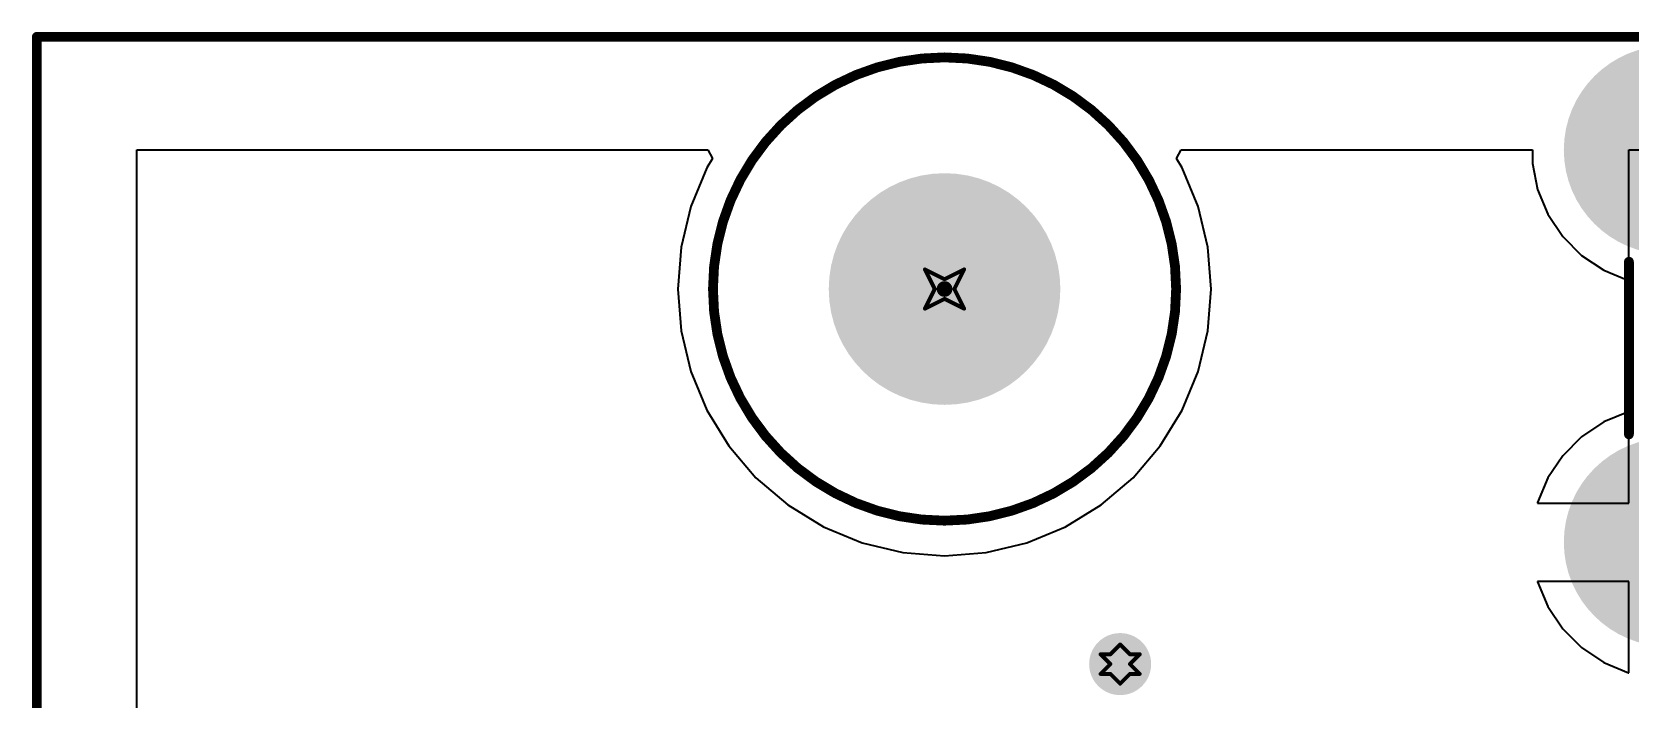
# Model space of a CAD drawing. Header units: inches. Extents: x 0 to 12.7, y -0.1 to 3.5.
# Drawn here: x -0.002 to 0.812, y 1.617 to 1.957 of the extents above; entities that cross this region are included whole.
import ezdxf

# ---------------------------------------------------------------- set-up
doc = ezdxf.new("R2010")
doc.units = ezdxf.units.IN
doc.header["$MEASUREMENT"] = 0
for name, color, linetype in [('Board Outline', 216, 'Continuous'), ('Bottom Layer', 5, 'Continuous'), ('Bottom Overlay', 54, 'Continuous'), ('Bottom Solder', 6, 'Continuous'), ('Drill Drawing', 1, 'Continuous'), ('Keep-Out Layer', 6, 'Continuous'), ('Multi-Layer', 9, 'Continuous'), ('Pad Holes', 156, 'Continuous'), ('Top Layer', 1, 'Continuous'), ('Top Solder', 216, 'Continuous'), ('Via Holes', 16, 'Continuous')]:
    doc.layers.add(name, color=color, linetype=linetype)
doc.styles.add('Arial', font='', dxfattribs={"height": 0.2})
doc.styles.get('Arial').set_extended_font_data('Arial')

# ---------------------------------------------------------------- blocks, each defined once
blk = doc.blocks.new('HJ_SMA175_B_4')
at = {"layer": 'Bottom Layer'}
h = blk.add_hatch(color=5, dxfattribs=at)
edge = h.paths.add_edge_path()
edge.add_arc((-0.1, 0.1), 0.04921, 0, 360)
h = blk.add_hatch(color=5, dxfattribs=at)
edge = h.paths.add_edge_path()
edge.add_arc((0.1, 0.1), 0.04921, 0, 360)
h = blk.add_hatch(color=5, dxfattribs=at)
edge = h.paths.add_edge_path()
edge.add_arc((0, 0), 0.04921, 0, 360)
h = blk.add_hatch(color=5, dxfattribs=at)
edge = h.paths.add_edge_path()
edge.add_arc((-0.1, -0.1), 0.04921, 0, 360)
h = blk.add_hatch(color=5, dxfattribs=at)
edge = h.paths.add_edge_path()
edge.add_arc((0.1, -0.1), 0.04921, 0, 360)
at = {"layer": 'Bottom Solder'}
h = blk.add_hatch(color=6, dxfattribs=at)
edge = h.paths.add_edge_path()
edge.add_arc((-0.1, 0.1), 0.05321, 0, 360)
h = blk.add_hatch(color=6, dxfattribs=at)
edge = h.paths.add_edge_path()
edge.add_arc((0.1, 0.1), 0.05321, 0, 360)
h = blk.add_hatch(color=6, dxfattribs=at)
edge = h.paths.add_edge_path()
edge.add_arc((0, 0), 0.05321, 0, 360)
h = blk.add_hatch(color=6, dxfattribs=at)
edge = h.paths.add_edge_path()
edge.add_arc((-0.1, -0.1), 0.05321, 0, 360)
h = blk.add_hatch(color=6, dxfattribs=at)
edge = h.paths.add_edge_path()
edge.add_arc((0.1, -0.1), 0.05321, 0, 360)
at = {"layer": 'Multi-Layer'}
h = blk.add_hatch(color=9, dxfattribs=at)
edge = h.paths.add_edge_path()
edge.add_arc((-0.1, 0.1), 0.04921, 0, 360)
h = blk.add_hatch(color=9, dxfattribs=at)
edge = h.paths.add_edge_path()
edge.add_arc((0.1, 0.1), 0.04921, 0, 360)
h = blk.add_hatch(color=9, dxfattribs=at)
edge = h.paths.add_edge_path()
edge.add_arc((0, 0), 0.04921, 0, 360)
h = blk.add_hatch(color=9, dxfattribs=at)
edge = h.paths.add_edge_path()
edge.add_arc((-0.1, -0.1), 0.04921, 0, 360)
h = blk.add_hatch(color=9, dxfattribs=at)
edge = h.paths.add_edge_path()
edge.add_arc((0.1, -0.1), 0.04921, 0, 360)
at = {"layer": 'Pad Holes'}
h = blk.add_hatch(color=7, dxfattribs=at)
edge = h.paths.add_edge_path()
edge.add_arc((-0.1, 0.1), 0.02953, 0, 360)
h = blk.add_hatch(color=7, dxfattribs=at)
edge = h.paths.add_edge_path()
edge.add_arc((0.1, 0.1), 0.02953, 0, 360)
h = blk.add_hatch(color=7, dxfattribs=at)
edge = h.paths.add_edge_path()
edge.add_arc((0, 0), 0.02756, 0, 360)
h = blk.add_hatch(color=7, dxfattribs=at)
edge = h.paths.add_edge_path()
edge.add_arc((-0.1, -0.1), 0.02953, 0, 360)
h = blk.add_hatch(color=7, dxfattribs=at)
edge = h.paths.add_edge_path()
edge.add_arc((0.1, -0.1), 0.02953, 0, 360)
at = {"layer": 'Top Layer'}
h = blk.add_hatch(color=1, dxfattribs=at)
edge = h.paths.add_edge_path()
edge.add_arc((-0.1, 0.1), 0.04921, 0, 360)
h = blk.add_hatch(color=1, dxfattribs=at)
edge = h.paths.add_edge_path()
edge.add_arc((0.1, 0.1), 0.04921, 0, 360)
h = blk.add_hatch(color=1, dxfattribs=at)
edge = h.paths.add_edge_path()
edge.add_arc((0, 0), 0.04921, 0, 360)
h = blk.add_hatch(color=1, dxfattribs=at)
edge = h.paths.add_edge_path()
edge.add_arc((-0.1, -0.1), 0.04921, 0, 360)
h = blk.add_hatch(color=1, dxfattribs=at)
edge = h.paths.add_edge_path()
edge.add_arc((0.1, -0.1), 0.04921, 0, 360)
at = {"layer": 'Top Solder'}
h = blk.add_hatch(color=216, dxfattribs=at)
edge = h.paths.add_edge_path()
edge.add_arc((-0.1, 0.1), 0.05321, 0, 360)
h = blk.add_hatch(color=216, dxfattribs=at)
edge = h.paths.add_edge_path()
edge.add_arc((0.1, 0.1), 0.05321, 0, 360)
h = blk.add_hatch(color=216, dxfattribs=at)
edge = h.paths.add_edge_path()
edge.add_arc((0, 0), 0.05321, 0, 360)
h = blk.add_hatch(color=216, dxfattribs=at)
edge = h.paths.add_edge_path()
edge.add_arc((-0.1, -0.1), 0.05321, 0, 360)
h = blk.add_hatch(color=216, dxfattribs=at)
edge = h.paths.add_edge_path()
edge.add_arc((0.1, -0.1), 0.05321, 0, 360)
at = {"layer": 'Bottom Overlay'}
for points in [[(0.045, 0.12, 0.005, 0.005, 0), (-0.043, 0.12, 0.005, 0.005, 0)], [(-0.13937, -0.05748, 0.005, 0.005, 0), (-0.13937, 0.06063, 0.005, 0.005, 0)], [(0.12, -0.043, 0.005, 0.005, 0), (0.12, 0.045, 0.005, 0.005, 0)], [(0.045, -0.12, 0.005, 0.005, 0), (-0.043, -0.12, 0.005, 0.005, 0)]]:
    blk.add_lwpolyline(points, format="xyseb", dxfattribs=at)
for points in [[(-0.04425, 0.12, 0.0025, 0.0025, 1), (-0.04175, 0.12, 0.0025, 0.0025, 1)], [(0.04375, 0.12, 0.0025, 0.0025, 1), (0.04625, 0.12, 0.0025, 0.0025, 1)], [(-0.14062, 0.06063, 0.0025, 0.0025, 1), (-0.13812, 0.06063, 0.0025, 0.0025, 1)], [(0.11875, 0.045, 0.0025, 0.0025, 1), (0.12125, 0.045, 0.0025, 0.0025, 1)], [(0.11875, -0.043, 0.0025, 0.0025, 1), (0.12125, -0.043, 0.0025, 0.0025, 1)], [(-0.14062, -0.05748, 0.0025, 0.0025, 1), (-0.13812, -0.05748, 0.0025, 0.0025, 1)], [(-0.04425, -0.12, 0.0025, 0.0025, 1), (-0.04175, -0.12, 0.0025, 0.0025, 1)], [(0.04375, -0.12, 0.0025, 0.0025, 1), (0.04625, -0.12, 0.0025, 0.0025, 1)]]:
    blk.add_lwpolyline(points, format="xyseb", close=True, dxfattribs=at)
at = {"layer": 'Bottom Overlay', "style": 'Arial', "text_generation_flag": 2}
blk.add_text('PCB EDGE', height=0.011811, rotation=90, dxfattribs=at).set_placement((-0.11433, 0.04467))

msp = doc.modelspace()

# ---------------------------------------------------------------- hatches: boundary and pattern name
at = {"layer": 'Bottom Layer'}
h = msp.add_hatch(color=5, dxfattribs=at)
edge = h.paths.add_edge_path()
edge.add_arc((0.55251, 1.63459), 0.01181, 0, 360)
at = {"layer": 'Bottom Solder'}
h = msp.add_hatch(color=6, dxfattribs=at)
edge = h.paths.add_edge_path()
edge.add_arc((0.46295, 1.82583), 0.004, 0, 360)
h = msp.add_hatch(color=6, dxfattribs=at)
edge = h.paths.add_edge_path()
edge.add_arc((0.55251, 1.63459), 0.01581, 0, 360)
at = {"layer": 'Pad Holes'}
h = msp.add_hatch(color=7, dxfattribs=at)
edge = h.paths.add_edge_path()
edge.add_arc((0.46295, 1.82583), 0.05906, 0, 360)
at = {"layer": 'Top Layer'}
h = msp.add_hatch(color=1, dxfattribs=at)
edge = h.paths.add_edge_path()
edge.add_arc((0.55251, 1.63459), 0.01181, 0, 360)
at = {"layer": 'Top Solder'}
h = msp.add_hatch(color=216, dxfattribs=at)
edge = h.paths.add_edge_path()
edge.add_arc((0.46295, 1.82583), 0.004, 0, 360)
h = msp.add_hatch(color=216, dxfattribs=at)
edge = h.paths.add_edge_path()
edge.add_arc((0.55251, 1.63459), 0.01581, 0, 360)
at = {"layer": 'Via Holes'}
h = msp.add_hatch(color=7, dxfattribs=at)
edge = h.paths.add_edge_path()
edge.add_arc((0.55251, 1.63459), 0.00591, 0, 360)

# ---------------------------------------------------------------- linework, layer by layer
at = {"layer": 'Board Outline'}
for points in [[(0, 1.95441, 0.005, 0.005, 0), (1.29921, 1.95441, 0.005, 0.005, 0)], [(0, 0, 0.005, 0.005, 0), (0, 1.95441, 0.005, 0.005, 0)]]:
    msp.add_lwpolyline(points, format="xyseb", dxfattribs=at)
msp.add_lwpolyline([(-0.00125, 1.95441, 0.0025, 0.0025, 1), (0.00125, 1.95441, 0.0025, 0.0025, 1)], format="xyseb", close=True, dxfattribs=at)
msp.add_lwpolyline([(-0.00125, 1.95441, 0.0025, 0.0025, 1), (0.00125, 1.95441, 0.0025, 0.0025, 1)], format="xyseb", close=True, dxfattribs=at)
at = {"layer": 'Bottom Layer'}
for p, q in [((0.051, 0.0504), (0.051, 1.89673)), ((0.051, 1.89673), (0.34224, 1.89673)), ((0.34468, 1.89237), (0.34175, 1.88758)), ((0.34224, 1.89673), (0.34468, 1.89237)), ((0.58123, 1.89237), (0.58367, 1.89673)), ((0.58416, 1.88758), (0.58123, 1.89237)), ((0.58367, 1.89673), (0.76279, 1.89673)), ((0.76279, 1.89673), (0.76279, 1.88991)), ((0.76279, 1.88991), (0.76545, 1.87654)), ((0.812, 1.83014), (0.812, 1.89673)), ((0.812, 1.89673), (0.852, 1.89673)), ((0.34175, 1.88758), (0.33358, 1.86786)), ((0.59232, 1.86786), (0.58416, 1.88758)), ((0.76545, 1.87654), (0.77067, 1.86394)), ((0.33358, 1.86786), (0.3286, 1.84711)), ((0.59731, 1.84711), (0.59232, 1.86786)), ((0.77067, 1.86394), (0.77824, 1.85261)), ((0.77824, 1.85261), (0.78788, 1.84297)), ((0.3286, 1.84711), (0.32692, 1.82583)), ((0.59898, 1.82583), (0.59731, 1.84711)), ((0.78788, 1.84297), (0.79922, 1.83539)), ((0.79922, 1.83539), (0.81181, 1.83018)), ((0.32692, 1.82583), (0.3286, 1.80455)), ((0.59731, 1.80455), (0.59898, 1.82583)), ((0.81181, 1.83018), (0.812, 1.83014)), ((0.3286, 1.80455), (0.33358, 1.78379)), ((0.59232, 1.78379), (0.59731, 1.80455)), ((0.33358, 1.78379), (0.34175, 1.76407)), ((0.58416, 1.76407), (0.59232, 1.78379)), ((0.34175, 1.76407), (0.3529, 1.74587)), ((0.573, 1.74587), (0.58416, 1.76407)), ((0.81181, 1.76328), (0.79922, 1.75806)), ((0.812, 1.76332), (0.81181, 1.76328)), ((0.812, 1.71673), (0.812, 1.76332)), ((0.79922, 1.75806), (0.78788, 1.75049)), ((0.3529, 1.74587), (0.36677, 1.72964)), ((0.55914, 1.72964), (0.573, 1.74587)), ((0.78788, 1.75049), (0.77824, 1.74085)), ((0.77824, 1.74085), (0.77067, 1.72951)), ((0.36677, 1.72964), (0.383, 1.71578)), ((0.54291, 1.71578), (0.55914, 1.72964)), ((0.77067, 1.72951), (0.76545, 1.71692)), ((0.383, 1.71578), (0.4012, 1.70462)), ((0.52471, 1.70462), (0.54291, 1.71578)), ((0.76545, 1.71692), (0.76541, 1.71673)), ((0.76541, 1.71673), (0.812, 1.71673)), ((0.4012, 1.70462), (0.42092, 1.69646)), ((0.50499, 1.69646), (0.52471, 1.70462)), ((0.42092, 1.69646), (0.44167, 1.69147)), ((0.48423, 1.69147), (0.50499, 1.69646)), ((0.44167, 1.69147), (0.46295, 1.6898)), ((0.46295, 1.6898), (0.48423, 1.69147)), ((0.812, 1.67673), (0.76541, 1.67673)), ((0.76541, 1.67673), (0.76545, 1.67654)), ((0.76545, 1.67654), (0.77067, 1.66395)), ((0.812, 1.63014), (0.812, 1.67673)), ((0.77067, 1.66395), (0.77824, 1.65261)), ((0.77824, 1.65261), (0.78788, 1.64297)), ((0.78788, 1.64297), (0.79922, 1.63539)), ((0.79922, 1.63539), (0.81181, 1.63018)), ((0.81181, 1.63018), (0.812, 1.63014))]:
    msp.add_line(p, q, dxfattribs=at)
at = {"layer": 'Drill Drawing'}
for points in [[(0.45295, 1.83583, 0.002, 0.002, 0), (0.46295, 1.83083, 0.002, 0.002, 0)], [(0.45295, 1.83583, 0.002, 0.002, 0), (0.45795, 1.82583, 0.002, 0.002, 0)], [(0.46295, 1.83083, 0.002, 0.002, 0), (0.47295, 1.83583, 0.002, 0.002, 0)], [(0.46795, 1.82583, 0.002, 0.002, 0), (0.47295, 1.83583, 0.002, 0.002, 0)], [(0.45295, 1.81583, 0.002, 0.002, 0), (0.45795, 1.82583, 0.002, 0.002, 0)], [(0.46795, 1.82583, 0.002, 0.002, 0), (0.47295, 1.81583, 0.002, 0.002, 0)], [(0.45295, 1.81583, 0.002, 0.002, 0), (0.46295, 1.82083, 0.002, 0.002, 0)], [(0.46295, 1.82083, 0.002, 0.002, 0), (0.47295, 1.81583, 0.002, 0.002, 0)], [(0.54751, 1.63959, 0.002, 0.002, 0), (0.55251, 1.64459, 0.002, 0.002, 0)], [(0.55251, 1.64459, 0.002, 0.002, 0), (0.55751, 1.63959, 0.002, 0.002, 0)], [(0.54251, 1.63959, 0.002, 0.002, 0), (0.54751, 1.63459, 0.002, 0.002, 0)], [(0.54251, 1.63959, 0.002, 0.002, 0), (0.54751, 1.63959, 0.002, 0.002, 0)], [(0.55751, 1.63959, 0.002, 0.002, 0), (0.56251, 1.63959, 0.002, 0.002, 0)], [(0.55751, 1.63459, 0.002, 0.002, 0), (0.56251, 1.63959, 0.002, 0.002, 0)], [(0.54251, 1.62959, 0.002, 0.002, 0), (0.54751, 1.63459, 0.002, 0.002, 0)], [(0.54251, 1.62959, 0.002, 0.002, 0), (0.54751, 1.62959, 0.002, 0.002, 0)], [(0.54751, 1.62959, 0.002, 0.002, 0), (0.55251, 1.62459, 0.002, 0.002, 0)], [(0.55251, 1.62459, 0.002, 0.002, 0), (0.55751, 1.62959, 0.002, 0.002, 0)], [(0.55751, 1.63459, 0.002, 0.002, 0), (0.56251, 1.62959, 0.002, 0.002, 0)], [(0.55751, 1.62959, 0.002, 0.002, 0), (0.56251, 1.62959, 0.002, 0.002, 0)]]:
    msp.add_lwpolyline(points, format="xyseb", dxfattribs=at)
for points in [[(0.45245, 1.83583, 0.001, 0.001, 1), (0.45345, 1.83583, 0.001, 0.001, 1)], [(0.45245, 1.83583, 0.001, 0.001, 1), (0.45345, 1.83583, 0.001, 0.001, 1)], [(0.47245, 1.83583, 0.001, 0.001, 1), (0.47345, 1.83583, 0.001, 0.001, 1)], [(0.47245, 1.83583, 0.001, 0.001, 1), (0.47345, 1.83583, 0.001, 0.001, 1)], [(0.45745, 1.82583, 0.001, 0.001, 1), (0.45845, 1.82583, 0.001, 0.001, 1)], [(0.45745, 1.82583, 0.001, 0.001, 1), (0.45845, 1.82583, 0.001, 0.001, 1)], [(0.46245, 1.83083, 0.001, 0.001, 1), (0.46345, 1.83083, 0.001, 0.001, 1)], [(0.46245, 1.83083, 0.001, 0.001, 1), (0.46345, 1.83083, 0.001, 0.001, 1)], [(0.46745, 1.82583, 0.001, 0.001, 1), (0.46845, 1.82583, 0.001, 0.001, 1)], [(0.46745, 1.82583, 0.001, 0.001, 1), (0.46845, 1.82583, 0.001, 0.001, 1)], [(0.45245, 1.81583, 0.001, 0.001, 1), (0.45345, 1.81583, 0.001, 0.001, 1)], [(0.45245, 1.81583, 0.001, 0.001, 1), (0.45345, 1.81583, 0.001, 0.001, 1)], [(0.46245, 1.82083, 0.001, 0.001, 1), (0.46345, 1.82083, 0.001, 0.001, 1)], [(0.46245, 1.82083, 0.001, 0.001, 1), (0.46345, 1.82083, 0.001, 0.001, 1)], [(0.47245, 1.81583, 0.001, 0.001, 1), (0.47345, 1.81583, 0.001, 0.001, 1)], [(0.47245, 1.81583, 0.001, 0.001, 1), (0.47345, 1.81583, 0.001, 0.001, 1)], [(0.55201, 1.64459, 0.001, 0.001, 1), (0.55301, 1.64459, 0.001, 0.001, 1)], [(0.55201, 1.64459, 0.001, 0.001, 1), (0.55301, 1.64459, 0.001, 0.001, 1)], [(0.54201, 1.63959, 0.001, 0.001, 1), (0.54301, 1.63959, 0.001, 0.001, 1)], [(0.54201, 1.63959, 0.001, 0.001, 1), (0.54301, 1.63959, 0.001, 0.001, 1)], [(0.54701, 1.63959, 0.001, 0.001, 1), (0.54801, 1.63959, 0.001, 0.001, 1)], [(0.54701, 1.63959, 0.001, 0.001, 1), (0.54801, 1.63959, 0.001, 0.001, 1)], [(0.55701, 1.63959, 0.001, 0.001, 1), (0.55801, 1.63959, 0.001, 0.001, 1)], [(0.55701, 1.63959, 0.001, 0.001, 1), (0.55801, 1.63959, 0.001, 0.001, 1)], [(0.56201, 1.63959, 0.001, 0.001, 1), (0.56301, 1.63959, 0.001, 0.001, 1)], [(0.56201, 1.63959, 0.001, 0.001, 1), (0.56301, 1.63959, 0.001, 0.001, 1)], [(0.54201, 1.62959, 0.001, 0.001, 1), (0.54301, 1.62959, 0.001, 0.001, 1)], [(0.54201, 1.62959, 0.001, 0.001, 1), (0.54301, 1.62959, 0.001, 0.001, 1)], [(0.54701, 1.63459, 0.001, 0.001, 1), (0.54801, 1.63459, 0.001, 0.001, 1)], [(0.54701, 1.63459, 0.001, 0.001, 1), (0.54801, 1.63459, 0.001, 0.001, 1)], [(0.54701, 1.62959, 0.001, 0.001, 1), (0.54801, 1.62959, 0.001, 0.001, 1)], [(0.54701, 1.62959, 0.001, 0.001, 1), (0.54801, 1.62959, 0.001, 0.001, 1)], [(0.55701, 1.63459, 0.001, 0.001, 1), (0.55801, 1.63459, 0.001, 0.001, 1)], [(0.55701, 1.63459, 0.001, 0.001, 1), (0.55801, 1.63459, 0.001, 0.001, 1)], [(0.55701, 1.62959, 0.001, 0.001, 1), (0.55801, 1.62959, 0.001, 0.001, 1)], [(0.55701, 1.62959, 0.001, 0.001, 1), (0.55801, 1.62959, 0.001, 0.001, 1)], [(0.56201, 1.62959, 0.001, 0.001, 1), (0.56301, 1.62959, 0.001, 0.001, 1)], [(0.56201, 1.62959, 0.001, 0.001, 1), (0.56301, 1.62959, 0.001, 0.001, 1)], [(0.55201, 1.62459, 0.001, 0.001, 1), (0.55301, 1.62459, 0.001, 0.001, 1)], [(0.55201, 1.62459, 0.001, 0.001, 1), (0.55301, 1.62459, 0.001, 0.001, 1)]]:
    msp.add_lwpolyline(points, format="xyseb", close=True, dxfattribs=at)
at = {"layer": 'Keep-Out Layer'}
for points in [[(0.58106, 1.82583, 0.005, 0.005, 1), (0.34484, 1.82583, 0.005, 0.005, 1)], [(0.34359, 1.82583, 0.0025, 0.0025, 1), (0.34609, 1.82583, 0.0025, 0.0025, 1)], [(0.57981, 1.82583, 0.0025, 0.0025, 1), (0.58231, 1.82583, 0.0025, 0.0025, 1)]]:
    msp.add_lwpolyline(points, format="xyseb", close=True, dxfattribs=at)
at = {"layer": 'Top Layer'}
for p, q in [((0.051, 0.051), (0.051, 1.89673)), ((0.051, 1.89673), (0.34224, 1.89673)), ((0.34468, 1.89237), (0.34175, 1.88758)), ((0.34224, 1.89673), (0.34468, 1.89237)), ((0.58123, 1.89237), (0.58367, 1.89673)), ((0.58416, 1.88758), (0.58123, 1.89237)), ((0.58367, 1.89673), (0.76279, 1.89673)), ((0.76279, 1.89673), (0.76279, 1.88991)), ((0.76279, 1.88991), (0.76545, 1.87654)), ((0.812, 1.83014), (0.812, 1.89673)), ((0.812, 1.89673), (0.852, 1.89673)), ((0.34175, 1.88758), (0.33358, 1.86786)), ((0.59232, 1.86786), (0.58416, 1.88758)), ((0.76545, 1.87654), (0.77067, 1.86394)), ((0.33358, 1.86786), (0.3286, 1.84711)), ((0.59731, 1.84711), (0.59232, 1.86786)), ((0.77067, 1.86394), (0.77824, 1.85261)), ((0.77824, 1.85261), (0.78788, 1.84297)), ((0.3286, 1.84711), (0.32692, 1.82583)), ((0.59898, 1.82583), (0.59731, 1.84711)), ((0.78788, 1.84297), (0.79922, 1.83539)), ((0.79922, 1.83539), (0.81181, 1.83018)), ((0.32692, 1.82583), (0.3286, 1.80455)), ((0.59731, 1.80455), (0.59898, 1.82583)), ((0.81181, 1.83018), (0.812, 1.83014)), ((0.3286, 1.80455), (0.33358, 1.78379)), ((0.59232, 1.78379), (0.59731, 1.80455)), ((0.33358, 1.78379), (0.34175, 1.76407)), ((0.58416, 1.76407), (0.59232, 1.78379)), ((0.34175, 1.76407), (0.3529, 1.74587)), ((0.573, 1.74587), (0.58416, 1.76407)), ((0.81181, 1.76328), (0.79922, 1.75806)), ((0.812, 1.76332), (0.81181, 1.76328)), ((0.812, 1.71673), (0.812, 1.76332)), ((0.79922, 1.75806), (0.78788, 1.75049)), ((0.3529, 1.74587), (0.36677, 1.72964)), ((0.55914, 1.72964), (0.573, 1.74587)), ((0.78788, 1.75049), (0.77824, 1.74085)), ((0.77824, 1.74085), (0.77067, 1.72951)), ((0.36677, 1.72964), (0.383, 1.71578)), ((0.54291, 1.71578), (0.55914, 1.72964)), ((0.77067, 1.72951), (0.76545, 1.71692)), ((0.383, 1.71578), (0.4012, 1.70462)), ((0.52471, 1.70462), (0.54291, 1.71578)), ((0.76545, 1.71692), (0.76541, 1.71673)), ((0.76541, 1.71673), (0.812, 1.71673)), ((0.4012, 1.70462), (0.42092, 1.69646)), ((0.50499, 1.69646), (0.52471, 1.70462)), ((0.42092, 1.69646), (0.44167, 1.69147)), ((0.48423, 1.69147), (0.50499, 1.69646)), ((0.44167, 1.69147), (0.46295, 1.6898)), ((0.46295, 1.6898), (0.48423, 1.69147)), ((0.812, 1.67673), (0.76541, 1.67673)), ((0.76541, 1.67673), (0.76545, 1.67654)), ((0.76545, 1.67654), (0.77067, 1.66395)), ((0.812, 1.63014), (0.812, 1.67673)), ((0.77067, 1.66395), (0.77824, 1.65261)), ((0.77824, 1.65261), (0.78788, 1.64297)), ((0.78788, 1.64297), (0.79922, 1.63539)), ((0.79922, 1.63539), (0.81181, 1.63018)), ((0.81181, 1.63018), (0.812, 1.63014))]:
    msp.add_line(p, q, dxfattribs=at)

# ---------------------------------------------------------------- block references
at = {"rotation": 270}
msp.add_blockref('HJ_SMA175_B_4', (0.932, 1.79673), dxfattribs=at)

doc.saveas('drawing.dxf')
